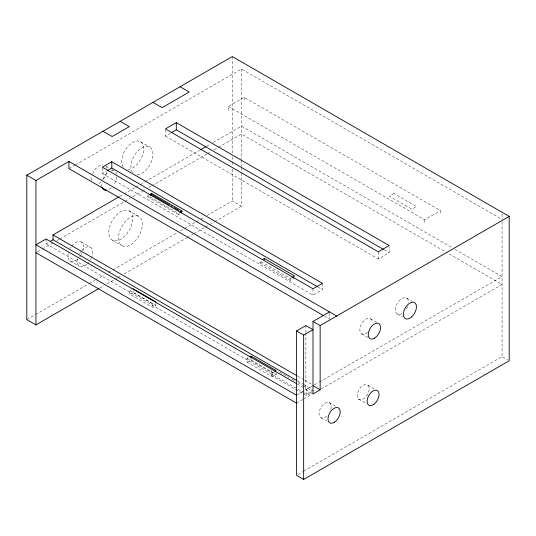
<?xml version="1.0" encoding="UTF-8"?>
<svg xmlns="http://www.w3.org/2000/svg" width="536" height="536" viewBox="0 0 536 536"><rect width="100%" height="100%" fill="white"/><g stroke="black" fill="none" stroke-linecap="round" stroke-linejoin="round"><path stroke-width="0.4" stroke-dasharray="2.68 2.01" d="M68.923 168.632L74.725 165.282M75.449 164.86L241.488 69.003L501.341 219.023M165.436 129.705L165.436 136.07L170.502 133.149M102.329 167.982L102.329 173.49L106.383 171.145M228.383 110.396L228.383 106.436L244.155 97.324L440.431 210.641L440.431 214.601M119.716 196.424L123.34 194.334M124.064 193.918L134.938 187.64M135.662 187.218L139.286 185.128M140.01 184.706L144.358 182.2M145.082 181.778L199.446 150.395M206.695 146.207L210.32 144.117M213.221 142.442L241.488 126.121L452.123 247.726M46.029 238.969L46.029 243.82L48.83 242.205M37.386 251.86L41.728 249.354M42.458 248.932L54.036 242.245M56.93 240.577L59.101 239.324M59.824 238.902L124.238 201.717M124.962 201.295L130.027 198.374M132.928 196.699L141.611 191.687M142.335 191.272L145.953 189.181M148.847 187.506L151.018 186.253M151.742 185.838L206.749 154.08M207.472 153.665L211.09 151.574M213.985 149.899L217.603 147.809M218.326 147.393L241.488 134.02L445.604 251.866M179.821 213.877L178.528 214.621L178.528 213.415L147.742 195.64L147.742 196.846L149.678 195.727M26.8 319.603L34.76 315M35.483 314.585L88.319 284.08M89.043 283.665L94.832 280.321M95.555 279.906L104.245 274.888M108.587 272.382L112.205 270.291M112.929 269.876L177.342 232.684M180.237 231.016L183.855 228.926M184.578 228.504L195.439 222.239M196.163 221.824L199.781 219.733M200.504 219.311L204.122 217.227M207.017 215.552L232.349 200.926L241.488 206.206L241.488 172.19M99.629 288.107L103.977 285.601M106.872 283.926L114.108 279.752M114.831 279.33L117.002 278.077M117.726 277.661L121.344 275.571M124.238 273.896L186.481 237.964M187.205 237.542L193 234.199M193.724 233.783L204.578 227.519M205.301 227.096L208.919 225.006M209.643 224.591L213.985 222.085M214.708 221.663L241.488 206.206M155.902 303.356L155.902 305.574L152.693 307.43L129.819 294.224L129.819 290.525L131.106 289.782M129.819 294.224L133.029 292.368L155.902 305.574M129.819 290.525L152.693 303.731L153.973 302.987M291.798 277.708L290.358 278.539L259.98 260.999L259.98 262.868L262.861 261.206M259.98 262.868L290.358 280.408L294.679 277.916M228.383 106.436L424.653 219.747L440.431 210.641M102.329 173.49L312.977 295.108L322.444 289.641L322.444 283.343M165.436 136.07L378.329 258.982L389.183 252.717L389.183 247.15M276.154 372.888L276.154 374.423L272.188 376.708L247.049 362.195L247.049 358.356L248.369 357.592M247.049 362.195L251.009 359.904L276.154 374.423M247.049 358.356L272.188 372.868L274.171 371.723M271.136 369.74L271.136 375.26L275.337 372.835M297.232 394.818L304.435 390.664M305.868 333.064L305.868 389.833L312.294 386.121M314.324 384.948L318.672 382.436M319.402 382.021L502.065 276.563L455.017 249.394M313.6 390.221L306.599 394.262L303.704 392.587M303.704 394.06L306.599 395.736L312.2 392.499M296.515 403.132L303.028 399.374M303.751 398.958L312.434 393.94M321.124 388.928L502.065 284.462L446.327 252.289M297.962 474.481L303.028 471.559M303.751 471.137L502.065 356.648L507.773 359.944M384.111 249.796L389.183 252.717M140.499 141.692L149.718 147.011M406.623 298.029L412.378 301.353M397.37 314.056L402.402 316.964M318.103 287.135L322.444 289.641M370.356 318.685L376.654 322.324M105.82 166.093L109.21 168.049M111.924 169.617L114.637 171.185A10.727 6.198 -60 0 0 111.24 170.884M147.742 196.846L178.528 214.621M361.666 333.834L367.964 337.466M324.434 316.146L329.499 319.074L329.499 313.5M129.203 210.862A16.891 9.755 -60 0 1 123.85 237.033A16.891 9.755 -60 0 1 109.217 228.584A16.891 9.755 -60 0 1 129.203 210.862L138.891 216.457A16.891 9.755 -60 0 1 133.538 242.627A16.891 9.755 -60 0 1 118.905 234.178A16.891 9.755 -60 0 1 138.891 216.457M367.957 385.21A8.462 4.884 -60 0 1 364.065 398.55A8.462 4.884 -60 0 1 357.693 392.788A8.462 4.884 -60 0 1 367.957 385.21L374.986 389.263M112.312 240.121L122 245.716M358.517 399.153L366.249 403.615M81.251 241.937L90.437 247.243M297.674 376.172L304.193 379.937M304.917 380.352L312.153 384.533M297.674 381.022L302.746 383.95M303.47 384.366L312.153 389.384M279.584 372.051L288.991 377.485M291.885 379.153L294.78 380.828M297.674 382.496L302.746 385.424M303.47 385.84L312.153 390.858M297.192 383.977L304.428 388.158M305.151 388.573L306.599 389.411L306.599 395.736M328.99 402.489L336.595 406.878M305.868 389.833L312.294 393.538M46.029 243.82L302.981 392.171M271.136 375.26L302.981 393.645M70.223 261.032L79.415 266.332M321.225 417.866L326.759 421.062M502.065 213.871L502.065 219.438M502.065 221.924L502.065 356.648M424.653 219.747L424.653 223.713M378.329 251.82L378.329 258.982M312.977 288.81L312.977 295.108M305.868 325.553L305.868 332.226M290.358 278.539L290.358 280.408M272.188 372.868L272.188 376.708M251.009 358.37L251.009 359.904M244.155 97.324L244.155 101.284M241.488 69.003L241.488 158.911M241.488 159.741L241.488 166.381M241.488 167.212L241.488 171.359M232.349 56.561L232.349 153.363M232.349 156.7L232.349 160.874M232.349 161.704L232.349 165.879M232.349 169.215L232.349 200.926M152.693 303.731L152.693 307.43M133.029 290.887L133.029 292.368M105.974 166.931A10.727 6.198 -60 0 1 106.423 168.103M106.423 172.639A10.727 6.198 -60 0 1 103.314 179.453M101.063 181.932A10.727 6.198 -60 0 1 97.78 183.989M91.629 180.438A10.727 6.198 -60 0 1 91.77 176.565M92.527 174.012A10.727 6.198 -60 0 1 102.892 164.827M123.146 167.085A15.598 9.005 -60 0 1 130.784 143.762A15.598 9.005 -60 0 1 143.561 151.139A15.598 9.005 -60 0 1 127.186 169.416M71.837 245.937A11.021 6.365 -60 0 1 80.876 241.749A11.021 6.365 -60 0 1 82.939 250.768M81.921 253.394A11.021 6.365 -60 0 1 81.251 254.667M80.876 255.283A11.021 6.365 -60 0 1 79.636 257.025M77.754 259.015A11.021 6.365 -60 0 1 68.206 253.501M70.223 248.302A11.021 6.365 -60 0 1 70.993 247.083M132.365 172.404A15.598 9.005 -60 0 1 140.003 149.088A15.598 9.005 -60 0 1 152.78 156.465A15.598 9.005 -60 0 1 136.405 174.736M115.843 172.304A10.727 6.198 -60 0 1 116.6 173.979M116.835 176.873A10.727 6.198 -60 0 1 113.491 185.329M111.24 187.808A10.727 6.198 -60 0 1 107.957 189.865M101.947 186.977A10.727 6.198 -60 0 1 101.947 182.441M102.966 179.259A10.727 6.198 -60 0 1 108.614 172.13M81.941 250.198A11.021 6.365 -60 0 1 90.785 247.471A11.021 6.365 -60 0 1 91.676 257.394M91.107 258.7A11.021 6.365 -60 0 1 90.437 259.973M88.822 262.332A11.021 6.365 -60 0 1 87.428 263.866M86.939 264.315A11.021 6.365 -60 0 1 77.398 258.808M79.415 253.608A11.021 6.365 -60 0 1 81.03 251.243M367.636 332.199A8.73 5.045 -60 0 1 359.937 331.034A8.73 5.045 -60 0 1 365.445 319.483A8.73 5.045 -60 0 1 372.185 322.665M401.993 313.594A9.253 5.34 -60 0 1 395.454 309.815A9.253 5.34 -60 0 1 401.993 298.485A9.253 5.34 -60 0 1 408.539 302.264M407.662 306.545A9.253 5.34 -60 0 1 405.263 310.692M326.746 416.023A8.643 4.992 -60 0 1 319 413.973A8.643 4.992 -60 0 1 326.283 402.576A8.643 4.992 -60 0 1 330.672 409.886M393.906 193.503L389.297 196.163L411.829 209.174L416.438 206.514L393.906 193.503"/><path stroke-width="0.8" d="M98.905 288.522L35.939 324.876L26.8 319.603L26.8 175.232L232.349 56.561L509.2 216.397L509.2 360.768L303.651 479.439L296.515 475.318L296.515 330.953L305.868 325.553L313.004 329.674L303.651 335.074L296.515 330.953M26.8 175.232L35.939 180.511L68.923 161.47L336.635 316.032M176.284 122.644L165.436 128.908L378.329 251.82L389.183 245.562L176.284 122.644L176.284 129.806L383.387 249.374M111.796 161.725L102.329 167.192L312.977 288.81L322.444 283.343L111.796 161.725L111.796 168.023L317.379 286.713M171.225 132.727L176.284 129.806M107.736 170.368L111.796 168.023M296.951 380.607L53.024 239.78L53.024 234.929L118.985 196.846M200.176 149.973L205.971 146.623M50.223 241.394L53.024 239.78M149.035 194.896L151.621 193.402L182.401 211.177L179.821 212.671M150.328 195.352L151.621 194.608L169.517 204.94M262.144 259.752L264.302 258.506L294.679 276.047L292.522 277.293M249.689 356.829L251.009 356.065L276.154 370.584L274.827 371.348M509.2 216.397L320.146 325.553L320.146 389.833L313.004 393.953L313.004 321.433L329.499 311.912M180.083 86.738L189.221 92.018L162.127 107.656L152.988 102.383M120.165 121.33L129.303 126.61L112.131 136.526L102.986 131.246M170.951 205.77L172.378 206.595M173.811 207.425L178.823 210.32M180.257 211.144L181.691 211.968M323.711 315.731L68.923 168.632L68.923 161.47M313.004 321.433L320.146 325.553M53.024 234.929L296.951 375.756M313.004 385.712L320.146 389.833M133.029 288.67L155.902 301.875M296.468 383.562L46.029 238.969L35.939 244.791L296.515 395.233M35.939 252.697L296.515 403.132M303.651 335.074L303.651 479.439M264.302 258.506L264.302 259.752M251.009 356.065L251.009 357.606M151.621 193.402L151.621 194.608M35.939 180.511L35.939 324.876M106.684 190.206A10.727 6.198 -60 0 1 102.148 187.587M374.436 338.223A8.73 5.045 -60 0 0 379.743 324.434A8.73 5.045 -60 0 0 369.049 330.665A8.73 5.045 -60 0 0 374.436 338.223M411.601 316.93A9.253 5.34 -60 0 0 414.536 302.599A9.253 5.34 -60 0 0 403.588 312.3A9.253 5.34 -60 0 0 411.601 316.93M334.685 422.046A8.643 4.992 -60 0 0 339.067 408.392A8.643 4.992 -60 0 0 328.535 415.655A8.643 4.992 -60 0 0 334.685 422.046M373.9 404.231A8.462 4.884 -60 0 0 377.8 390.891A8.462 4.884 -60 0 0 367.529 398.469A8.462 4.884 -60 0 0 373.9 404.231"/></g></svg>
